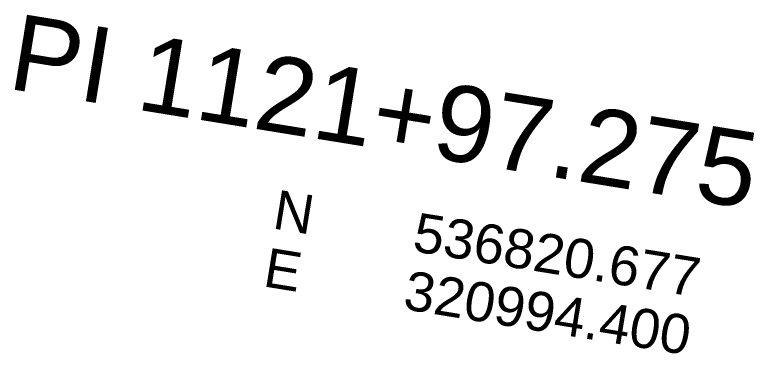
# Model space of a CAD drawing. Extents: x 320145 to 321236, y 534817 to 538266.
# Drawn here: x 320927.93 to 320961.91, y 536817.44 to 536833.07 of the extents above; entities that cross this region are included whole.
import ezdxf
from ezdxf.enums import TextEntityAlignment as Align

# ---------------------------------------------------------------- set-up
doc = ezdxf.new("R2010")
doc.units = 0
doc.layers.get('0').update_dxf_attribs({"linetype": 'CONTINUOUS'})
doc.layers.add('C-ALGN-L1000Q1-ANNO @ 1', color=1, linetype='CONTINUOUS')
doc.layers.add('C-ALGN-L1000Q1-TEXT', color=2, linetype='CONTINUOUS', lineweight=35)
doc.styles.add('Arial', font='arial.ttf')
doc.styles.add('CurveData', font='arial.ttf')

# ---------------------------------------------------------------- blocks, each defined once
blk = doc.blocks.new('curve_data_ne')
at = {"color": 0, "linetype": 'Continuous', "lineweight": -2, "transparency": 16777216, "style": 'CurveData'}
for s, p in [('N', (0, 0)), ('E', (0, -1.5))]:
    blk.add_text(s, height=1, dxfattribs=at).set_placement(p)
for tag, p in [('NORTHING', (11, 0)), ('EASTING', (11, -1.5))]:
    blk.add_attdef(tag, text='', height=1, dxfattribs=at).set_placement(p, align=Align.RIGHT)

msp = doc.modelspace()

# ---------------------------------------------------------------- block references
at = {"layer": 'C-ALGN-L1000Q1-ANNO @ 1'}
ref = msp.add_blockref('curve_data_ne', (320939.717, 536823.242), dxfattribs=dict(at, xscale=1.8, yscale=1.8, zscale=1.8, rotation=350.7734374542842))
ref.add_attrib('NORTHING', '536820.677', dxfattribs={"layer": '0', "color": 0, "linetype": 'Continuous', "lineweight": -2, "transparency": 16777216, "height": 1.8, "rotation": 350.7734, "style": 'CurveData', "oblique": 360}).set_placement((320959.26, 536820.067), align=Align.RIGHT)
ref.add_attrib('EASTING', '320994.400', dxfattribs={"layer": '0', "color": 0, "linetype": 'Continuous', "lineweight": -2, "transparency": 16777216, "height": 1.8, "rotation": 350.7734, "style": 'CurveData', "oblique": 360}).set_placement((320958.827, 536817.402), align=Align.RIGHT)

# ---------------------------------------------------------------- texts
at = {"layer": 'C-ALGN-L1000Q1-TEXT', "style": 'Arial'}
msp.add_text('PI 1121+97.275', height=3.5, rotation=350.7734, dxfattribs=at).set_placement((320962.023, 536825.849), align=Align.MIDDLE_RIGHT)

doc.saveas('drawing.dxf')
